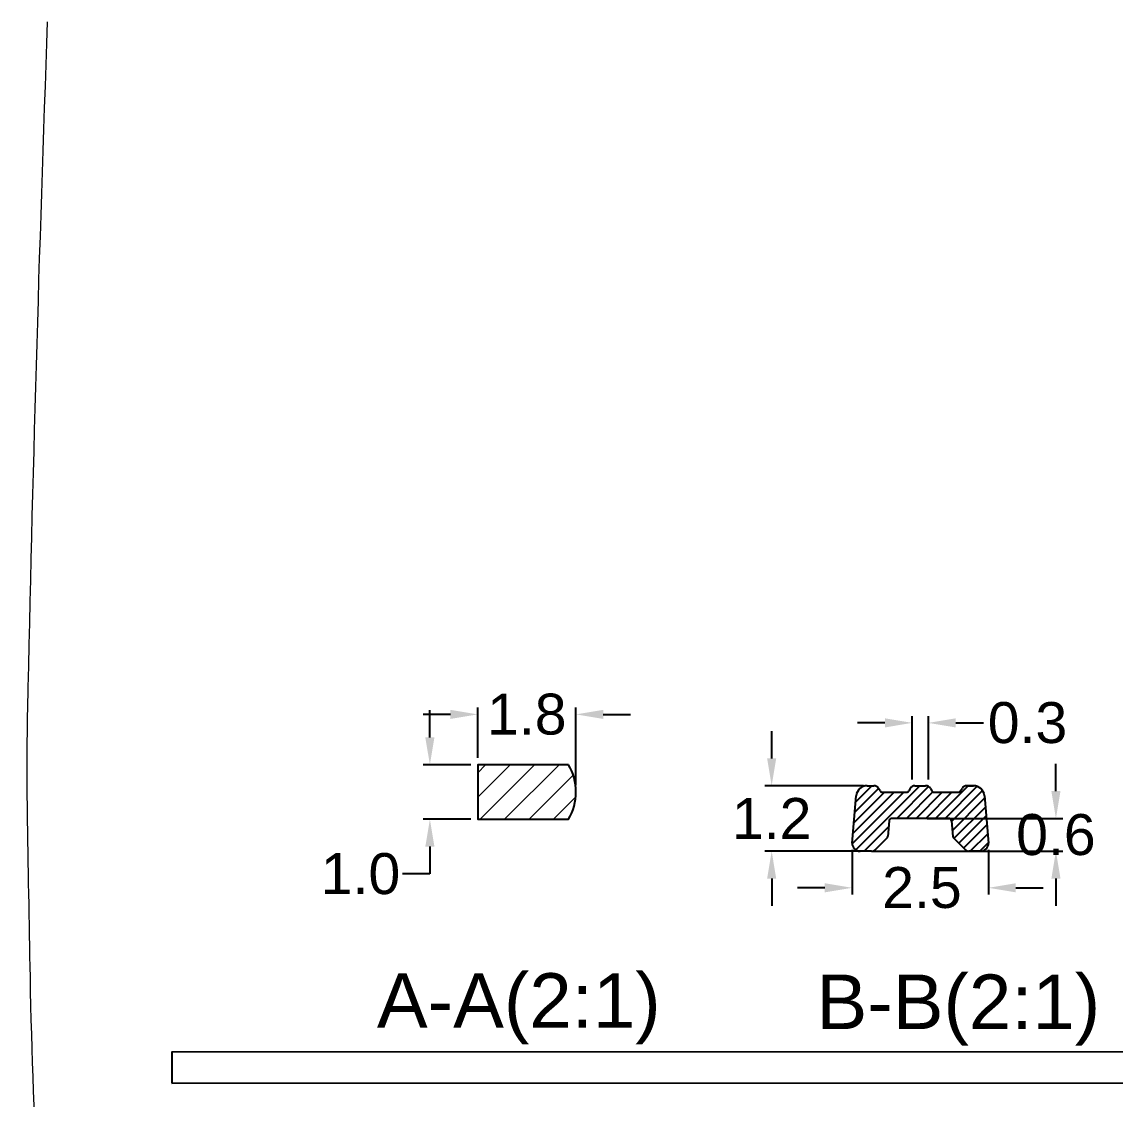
# Model space of a CAD drawing. Header units: millimetres. Extents: x 1336 to 2438, y 1230 to 1601.
# Drawn here: x 1626.6 to 1666.67, y 1407.82 to 1447.29 of the extents above; entities that cross this region are included whole.
import ezdxf

# ---------------------------------------------------------------- set-up
doc = ezdxf.new("R2010")
doc.units = ezdxf.units.MM
doc.layers.add('Dimension', color=3, linetype='Continuous')
doc.layers.add('Text', color=4, linetype='Continuous')
doc.styles.get("Standard").update_dxf_attribs({"font": 'arial.ttf'})
doc.styles.add('宋体', font='SimSun.ttf')
doc.dimstyles.new('Standard$0', dxfattribs={"dimtxt": 2.3, "dimasz": 2, "dimexe": 1, "dimexo": 1, "dimgap": 1, "dimtad": 0, "dimtih": 1, "dimtoh": 1, "dimdec": 1, "dimzin": 0, "dimdsep": 46, "dimtxsty": 'Standard', "dimcen": 0, "dimclrd": 4, "dimclre": 4, "dimclrt": 4, "dimadec": 1, "dimazin": 0, "dimtfac": 1, "dimtdec": 1, "dimtofl": 0, "dimtmove": 0, "dimatfit": 0, "dimfxl": 1, "dimtolj": 1, "dimtzin": 0, "dimarcsym": 0})

# ---------------------------------------------------------------- blocks, each defined once
blk = doc.blocks.new('*D252')
at = {"layer": 'Defpoints', "color": 0, "ltscale": 1000, "transparency": 16777216}
for p in [(1605.841, 1517.994), (1647.407, 1517.994), (1695.156, 1351.994)]:
    blk.add_point(p, dxfattribs=at)
at = {"layer": 'Dimension', "color": 3, "lineweight": -2, "ltscale": 1000, "transparency": 16777216}
for p, q in [((1647.157, 1517.994), (1605.591, 1517.994)), ((1605.841, 1353.994), (1605.841, 1515.994)), ((1694.906, 1351.994), (1605.591, 1351.994))]:
    blk.add_line(p, q, dxfattribs=at)
at = {"layer": 'Dimension', "color": 3, "ltscale": 1000, "transparency": 16777216}
for points in [[(1605.508, 1515.994), (1606.174, 1515.994), (1605.841, 1517.994)], [(1605.508, 1353.994), (1606.174, 1353.994), (1605.841, 1351.994)]]:
    blk.add_solid(points, dxfattribs=at)
at = {"layer": 'Dimension', "ltscale": 1000, "transparency": 16777216, "insert": (1604.315, 1434.994), "char_height": 2.5, "attachment_point": 5, "rotation": 90}
blk.add_mtext('\\A1;166±2', dxfattribs=at)
blk = doc.blocks.new('*D236')
at = {"layer": 'Defpoints', "color": 0, "transparency": 16777216}
for p in [(1646.903, 1421.917), (1643.303, 1420.073), (1646.903, 1419.073)]:
    blk.add_point(p, dxfattribs=at)
at = {"layer": 'Dimension', "color": 3, "lineweight": -2, "transparency": 16777216}
for p, q in [((1643.303, 1420.323), (1643.303, 1422.167)), ((1646.903, 1419.323), (1646.903, 1422.167)), ((1642.303, 1421.917), (1641.303, 1421.917)), ((1647.903, 1421.917), (1648.903, 1421.917))]:
    blk.add_line(p, q, dxfattribs=at)
at = {"layer": 'Dimension', "color": 3, "transparency": 16777216}
for points in [[(1642.303, 1422.083), (1642.303, 1421.75), (1643.303, 1421.917)], [(1647.903, 1422.083), (1647.903, 1421.75), (1646.903, 1421.917)]]:
    blk.add_solid(points, dxfattribs=at)
at = {"layer": 'Dimension', "transparency": 16777216, "insert": (1645.103, 1421.917), "char_height": 1.5, "attachment_point": 5}
blk.add_mtext('\\A1;1.8', dxfattribs=at)
blk = doc.blocks.new('*D237')
at = {"layer": 'Defpoints', "color": 0, "transparency": 16777216}
for p in [(1643.303, 1420.073), (1641.551, 1418.073), (1643.303, 1418.073)]:
    blk.add_point(p, dxfattribs=at)
at = {"layer": 'Dimension', "color": 3, "lineweight": -2, "transparency": 16777216}
for p, q in [((1641.551, 1421.073), (1641.551, 1422.073)), ((1643.053, 1420.073), (1641.301, 1420.073)), ((1643.053, 1418.073), (1641.301, 1418.073)), ((1641.551, 1417.073), (1641.551, 1416.073)), ((1641.551, 1416.073), (1640.551, 1416.073))]:
    blk.add_line(p, q, dxfattribs=at)
at = {"layer": 'Dimension', "color": 3, "transparency": 16777216}
for points in [[(1641.384, 1421.073), (1641.718, 1421.073), (1641.551, 1420.073)], [(1641.384, 1417.073), (1641.718, 1417.073), (1641.551, 1418.073)]]:
    blk.add_solid(points, dxfattribs=at)
at = {"layer": 'Dimension', "transparency": 16777216, "insert": (1639.009, 1416.073), "char_height": 1.5, "attachment_point": 5}
blk.add_mtext('\\A1;1.0', dxfattribs=at)
blk = doc.blocks.new('*D238')
at = {"layer": 'Defpoints', "color": 0, "transparency": 16777216}
for p in [(1657.025, 1417.204), (1662.025, 1417.204), (1662.025, 1415.564)]:
    blk.add_point(p, dxfattribs=at)
at = {"layer": 'Dimension', "color": 3, "lineweight": -2, "transparency": 16777216}
for p, q in [((1657.025, 1416.954), (1657.025, 1415.314)), ((1662.025, 1416.954), (1662.025, 1415.314)), ((1656.025, 1415.564), (1655.025, 1415.564)), ((1663.025, 1415.564), (1664.025, 1415.564))]:
    blk.add_line(p, q, dxfattribs=at)
at = {"layer": 'Dimension', "color": 3, "transparency": 16777216}
for points in [[(1656.025, 1415.731), (1656.025, 1415.397), (1657.025, 1415.564)], [(1663.025, 1415.731), (1663.025, 1415.397), (1662.025, 1415.564)]]:
    blk.add_solid(points, dxfattribs=at)
at = {"layer": 'Dimension', "transparency": 16777216, "insert": (1659.586, 1415.564), "char_height": 1.5, "attachment_point": 5}
blk.add_mtext('\\A1;2.5', dxfattribs=at)
blk = doc.blocks.new('*D166')
at = {"layer": 'Defpoints', "color": 0, "transparency": 16777216}
for p in [(1657.699, 1419.304), (1654.078, 1416.904), (1657.699, 1416.904)]:
    blk.add_point(p, dxfattribs=at)
at = {"layer": 'Dimension', "color": 3, "lineweight": -2, "transparency": 16777216}
for p, q in [((1654.078, 1420.304), (1654.078, 1421.304)), ((1657.449, 1419.304), (1653.828, 1419.304)), ((1657.449, 1416.904), (1653.828, 1416.904)), ((1654.078, 1415.904), (1654.078, 1414.904))]:
    blk.add_line(p, q, dxfattribs=at)
at = {"layer": 'Dimension', "color": 3, "transparency": 16777216}
for points in [[(1653.911, 1420.304), (1654.244, 1420.304), (1654.078, 1419.304)], [(1653.911, 1415.904), (1654.244, 1415.904), (1654.078, 1416.904)]]:
    blk.add_solid(points, dxfattribs=at)
at = {"layer": 'Dimension', "transparency": 16777216, "insert": (1654.078, 1418.104), "char_height": 1.5, "attachment_point": 5}
blk.add_mtext('\\A1;1.2', dxfattribs=at)
blk = doc.blocks.new('*D239')
at = {"layer": 'Defpoints', "color": 0, "transparency": 16777216}
for p in [(1659.821, 1421.606), (1659.229, 1419.278), (1659.821, 1419.278)]:
    blk.add_point(p, dxfattribs=at)
at = {"layer": 'Dimension', "color": 3, "lineweight": -2, "transparency": 16777216}
for p, q in [((1658.229, 1421.606), (1657.229, 1421.606)), ((1659.229, 1419.528), (1659.229, 1421.856)), ((1659.821, 1419.528), (1659.821, 1421.856)), ((1660.821, 1421.606), (1661.838, 1421.606))]:
    blk.add_line(p, q, dxfattribs=at)
at = {"layer": 'Dimension', "color": 3, "transparency": 16777216}
for points in [[(1658.229, 1421.772), (1658.229, 1421.439), (1659.229, 1421.606)], [(1660.821, 1421.772), (1660.821, 1421.439), (1659.821, 1421.606)]]:
    blk.add_solid(points, dxfattribs=at)
at = {"layer": 'Dimension', "transparency": 16777216, "insert": (1663.454, 1421.606), "char_height": 1.5, "attachment_point": 5}
blk.add_mtext('\\A1;0.3', dxfattribs=at)
blk = doc.blocks.new('*D240')
at = {"layer": 'Defpoints', "color": 0, "transparency": 16777216}
for p in [(1659.525, 1418.104), (1657.534, 1416.904), (1664.495, 1416.904)]:
    blk.add_point(p, dxfattribs=at)
at = {"layer": 'Dimension', "color": 3, "lineweight": -2, "transparency": 16777216}
for p, q in [((1664.495, 1419.104), (1664.495, 1420.104)), ((1659.775, 1418.104), (1664.745, 1418.104)), ((1657.784, 1416.904), (1664.745, 1416.904)), ((1664.495, 1415.904), (1664.495, 1414.904))]:
    blk.add_line(p, q, dxfattribs=at)
at = {"layer": 'Dimension', "color": 3, "transparency": 16777216}
for points in [[(1664.329, 1419.104), (1664.662, 1419.104), (1664.495, 1418.104)], [(1664.329, 1415.904), (1664.662, 1415.904), (1664.495, 1416.904)]]:
    blk.add_solid(points, dxfattribs=at)
at = {"layer": 'Dimension', "transparency": 16777216, "insert": (1664.495, 1417.504), "char_height": 1.5, "attachment_point": 5}
blk.add_mtext('\\A1;0.6', dxfattribs=at)

msp = doc.modelspace()

# ---------------------------------------------------------------- hatches: boundary and pattern name
at = {"lineweight": 9}
h = msp.add_hatch(dxfattribs=at)
h.set_pattern_fill('ANSI31', color=6, scale=0.2, style=0)
h.set_pattern_definition([(45, (-3413.87095, 8644.0059), (-0.449012806, 0.449012806), [])])
h.paths.add_polyline_path([(1646.631, 1420.073), (1643.303, 1420.073), (1643.303, 1418.073), (1646.631, 1418.073, 0.271679)])
at = {"ltscale": 0.5}
h = msp.add_hatch(dxfattribs=at)
h.set_pattern_fill('ANSI31', color=6, scale=2)
h.set_pattern_definition([(45, (-32161.62753, 16137.86465), (-0.1767766953, 0.1767766953), [])])
h.paths.add_polyline_path([(1660.572, 1418.104, -0.388879), (1660.672, 1418.013), (1660.722, 1417.441, 0.176327), (1660.751, 1417.379), (1661.167, 1416.963, 0.198912), (1661.308, 1416.904), (1661.725, 1416.904, 0.414214), (1662.025, 1417.204), (1661.874, 1418.939, 0.388879), (1661.475, 1419.304), (1661.228, 1419.304, 0.267949), (1661.054, 1419.204), (1661.002, 1419.114, -0.267949), (1660.916, 1419.064), (1660.033, 1419.064, -0.267949), (1659.946, 1419.114), (1659.895, 1419.204, 0.267949), (1659.721, 1419.304), (1659.329, 1419.304, 0.267949), (1659.156, 1419.204), (1659.104, 1419.114, -0.267949), (1659.018, 1419.064), (1658.135, 1419.064, -0.267949), (1658.048, 1419.114), (1657.996, 1419.204, 0.267949), (1657.823, 1419.304), (1657.576, 1419.304, 0.388879), (1657.177, 1418.939), (1657.025, 1417.204, 0.414214), (1657.325, 1416.904), (1657.742, 1416.904, 0.198912), (1657.884, 1416.963), (1658.3, 1417.379, 0.176327), (1658.329, 1417.441), (1658.379, 1418.013, -0.388879), (1658.478, 1418.104)])

# ---------------------------------------------------------------- linework, layer by layer
for p, q in [((1657.576, 1419.304), (1657.823, 1419.304)), ((1658.048, 1419.114), (1657.996, 1419.204)), ((1659.156, 1419.204), (1659.104, 1419.114)), ((1659.329, 1419.304), (1659.721, 1419.304)), ((1659.895, 1419.204), (1659.946, 1419.114)), ((1661.002, 1419.114), (1661.054, 1419.204)), ((1661.228, 1419.304), (1661.475, 1419.304)), ((1661.475, 1419.304), (1661.228, 1419.304)), ((1657.025, 1417.204), (1657.177, 1418.939)), ((1658.135, 1419.064), (1659.018, 1419.064)), ((1660.033, 1419.064), (1660.916, 1419.064)), ((1661.874, 1418.939), (1662.025, 1417.204)), ((1658.379, 1418.013), (1658.329, 1417.441)), ((1660.572, 1418.104), (1658.478, 1418.104)), ((1660.672, 1418.013), (1660.722, 1417.441)), ((1658.3, 1417.379), (1657.884, 1416.963)), ((1660.751, 1417.379), (1661.167, 1416.963)), ((1657.742, 1416.904), (1657.325, 1416.904)), ((1661.725, 1416.904), (1661.308, 1416.904))]:
    msp.add_line(p, q)
msp.add_lwpolyline([(1646.631, 1420.073), (1643.303, 1420.073), (1643.303, 1418.073), (1646.631, 1418.073, 0.271679)], format="xyb", close=True)
at = {"color": 7}
msp.add_lwpolyline([(1632.092, 1408.408), (1758.177, 1408.428), (1758.177, 1409.563), (1632.092, 1409.543)], close=True, dxfattribs=at)
at = {"lineweight": 13}
for centre, radius, start, end in [((3322.192, 1385.614), 1695.783, 177.915772, 178.766697), ((1726.779, 1419.961), 100, 178.7667, 180.89204), ((3322.368, 1444.805), 1695.783, 180.892042, 181.098703), ((1848.856, 1416.545), 222, 181.0987, 185.40868)]:
    msp.add_arc(centre, radius, start, end, dxfattribs=at)
for centre, radius, start, end in [((1657.576, 1418.904), 0.4, 90, 175), ((1657.823, 1419.104), 0.2, 30, 90), ((1659.329, 1419.104), 0.2, 90, 150), ((1659.721, 1419.104), 0.2, 30, 90), ((1661.228, 1419.104), 0.2, 90, 150), ((1661.475, 1418.904), 0.4, 5, 90), ((1658.135, 1419.164), 0.1, 210, 270), ((1659.018, 1419.164), 0.1, 270, 330), ((1660.033, 1419.164), 0.1, 210, 270), ((1660.916, 1419.164), 0.1, 270, 330), ((1658.478, 1418.004), 0.1, 90, 175), ((1660.572, 1418.004), 0.1, 5, 90), ((1657.325, 1417.204), 0.3, 180, 270), ((1658.229, 1417.449), 0.1, 315, 355), ((1660.822, 1417.449), 0.1, 185, 225), ((1661.725, 1417.204), 0.3, 270, 0), ((1657.742, 1417.104), 0.2, 270, 315), ((1661.308, 1417.104), 0.2, 225, 270)]:
    msp.add_arc(centre, radius, start, end)

# ---------------------------------------------------------------- texts
at = {"layer": 'Text', "linetype": 'ByBlock', "lineweight": 9, "char_height": 2, "width": 19.8142, "attachment_point": 5, "style": '宋体'}
for s, insert in [('{\\f@Arial Unicode MS|b0|i0|c0|p34;A-A(2:1)}', (1644.809, 1411.133)), ('{\\f@Arial Unicode MS|b0|i0|c0|p34;B-B(2:1)}', (1660.919, 1411.086))]:
    msp.add_mtext(s, dxfattribs=dict(at, insert=insert))

# ---------------------------------------------------------------- dimensions: what is measured, and where the dimension line sits
at = {"layer": 'Dimension', "color": 40, "ltscale": 1000, "true_color": 0xf8d731}
dim = msp.add_linear_dim(base=(1605.841, 1517.994), p1=(1695.156, 1351.994), p2=(1647.407, 1517.994), angle=90, dimstyle='Standard$0', override={"dimtxt": 2.5, "dimexe": 0.25, "dimexo": 0.25, "dimgap": 0.25, "dimtad": 1, "dimtih": 0, "dimtoh": 0, "dimdec": 0, "dimclrd": 3, "dimclre": 3, "dimclrt": 256, "dimadec": 0, "dimtol": 1, "dimtp": 2, "dimtm": 2, "dimtdec": 0, "dimatfit": 3, "dimfxl": 1.25, "dimarcsym": 2}, dxfattribs=at)
dim.commit()
dim.dimension.update_dxf_attribs({"geometry": '*D252', "text_midpoint": (1604.315, 1434.994)})
at = {"layer": 'Dimension'}
dim = msp.add_linear_dim(base=(1646.903, 1421.917), p1=(1643.303, 1420.073), p2=(1646.903, 1419.073), dimstyle='Standard$0', override={"dimtxt": 1.5, "dimasz": 1, "dimexe": 0.25, "dimexo": 0.25, "dimgap": 0.25, "dimlfac": 0.5, "dimclrd": 3, "dimclre": 3, "dimclrt": 256, "dimadec": 0, "dimtdec": 2, "dimatfit": 3}, dxfattribs=at)
dim.commit()
dim.dimension.update_dxf_attribs({"geometry": '*D236', "text_midpoint": (1645.103, 1421.917)})
dim = msp.add_linear_dim(base=(1659.821, 1421.606), p1=(1659.229, 1419.278), p2=(1659.821, 1419.278), text='0.3', dimstyle='Standard$0', override={"dimtxt": 1.5, "dimasz": 1, "dimexe": 0.25, "dimexo": 0.25, "dimgap": 0.25, "dimlfac": 0.5, "dimclrd": 3, "dimclre": 3, "dimclrt": 256, "dimadec": 0, "dimtdec": 2, "dimatfit": 3}, dxfattribs=at)
dim.commit()
dim.dimension.update_dxf_attribs({"geometry": '*D239', "text_midpoint": (1663.454, 1421.606), "dimtype": 160})
dim = msp.add_linear_dim(base=(1641.551, 1418.073), p1=(1643.303, 1420.073), p2=(1643.303, 1418.073), angle=90, dimstyle='Standard$0', override={"dimtxt": 1.5, "dimasz": 1, "dimexe": 0.25, "dimexo": 0.25, "dimgap": 0.25, "dimlfac": 0.5, "dimclrd": 3, "dimclre": 3, "dimclrt": 256, "dimadec": 0, "dimtdec": 2, "dimatfit": 3}, dxfattribs=at)
dim.commit()
dim.dimension.update_dxf_attribs({"geometry": '*D237', "text_midpoint": (1639.009, 1416.073)})
for base, p1, p2, picture, middle in [((1654.078, 1416.904), (1657.699, 1419.304), (1657.699, 1416.904), '*D166', (1654.078, 1418.104)), ((1664.495, 1416.904), (1659.525, 1418.104), (1657.534, 1416.904), '*D240', (1664.495, 1417.504))]:
    dim = msp.add_linear_dim(base=base, p1=p1, p2=p2, angle=90, dimstyle='Standard$0', override={"dimtxt": 1.5, "dimasz": 1, "dimexe": 0.25, "dimexo": 0.25, "dimgap": 0.25, "dimlfac": 0.5, "dimclrd": 3, "dimclre": 3, "dimclrt": 256, "dimadec": 0, "dimtdec": 2, "dimatfit": 3}, dxfattribs=at)
    dim.commit()
    dim.dimension.update_dxf_attribs({"geometry": picture, "text_midpoint": middle, "dimtype": 160})
dim = msp.add_linear_dim(base=(1662.025, 1415.564), p1=(1657.025, 1417.204), p2=(1662.025, 1417.204), dimstyle='Standard$0', override={"dimtxt": 1.5, "dimasz": 1, "dimexe": 0.25, "dimexo": 0.25, "dimgap": 0.25, "dimlfac": 0.5, "dimclrd": 3, "dimclre": 3, "dimclrt": 256, "dimadec": 0, "dimtdec": 2, "dimatfit": 3}, dxfattribs=at)
dim.commit()
dim.dimension.update_dxf_attribs({"geometry": '*D238', "text_midpoint": (1659.586, 1415.564), "dimtype": 160})

doc.saveas('drawing.dxf')
